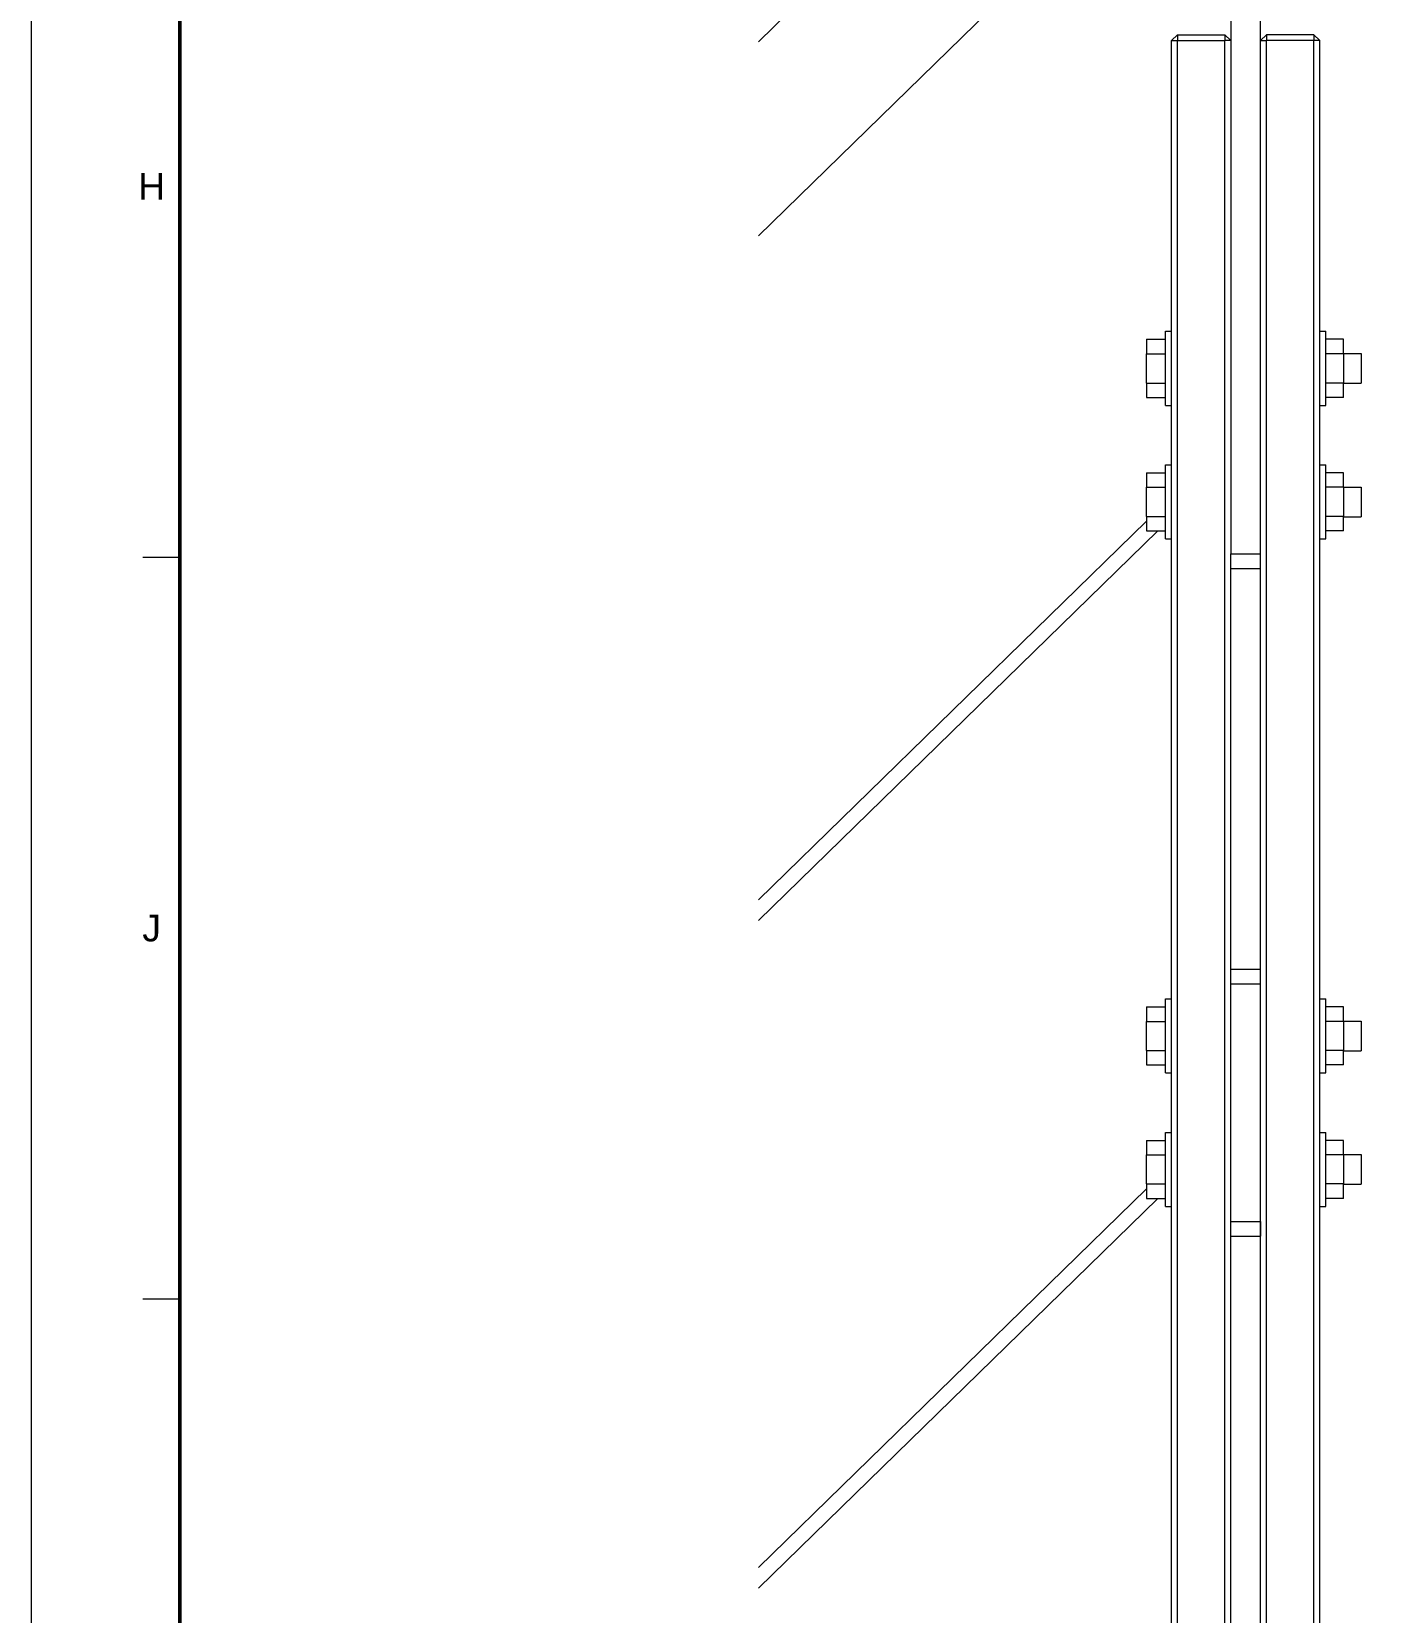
# Model space of a CAD drawing. Header units: millimetres. Extents: x -319 to 522, y -48 to 546.
# Drawn here: x -319 to -227.1, y 65.3 to 171.9 of the extents above; entities that cross this region are included whole.
import ezdxf
from ezdxf.enums import TextEntityAlignment as Align

# ---------------------------------------------------------------- set-up
doc = ezdxf.new("R2010")
doc.units = ezdxf.units.MM
doc.header["$LTSCALE"] = 2
doc.layers.get('0').update_dxf_attribs({"color": 2, "true_color": 0xffff00})
for name, color, linetype, lineweight, true_color in [('010', 178, 'Continuous', 9, 0x000000), ('018', 178, 'Continuous', 18, 0x000000), ('050', 178, 'Continuous', 50, 0x000000), ('1_5section ... 010', 178, 'Continuous', 9, 0x000000)]:
    doc.layers.add(name, color=color, linetype=linetype, lineweight=lineweight, true_color=true_color)
doc.layers.add('G-ANNO-TEXT', color=178, linetype='Continuous', true_color=0x000000)
doc.styles.add('textstyle57', font='')
doc.styles.add('textstyle59', font='')
doc.styles.get('textstyle57').set_extended_font_data('Arial [Mono]')
doc.styles.get('textstyle59').set_extended_font_data('Arial [Mono]')

# ---------------------------------------------------------------- blocks, each defined once
blk = doc.blocks.new('title_block')
at = {"layer": '010', "color": 7, "true_color": 0xffffff}
blk.add_lwpolyline([(0, 594), (0, 0), (-841, 0), (-841, 594)], close=True, dxfattribs=at)
at = {"layer": '018', "color": 7, "true_color": 0xffffff}
for points in [[(-833.5, 184), (-831, 184)], [(-833.5, 134), (-831, 134)]]:
    blk.add_lwpolyline(points, dxfattribs=at)
at = {"layer": '050', "color": 7, "true_color": 0xffffff}
blk.add_lwpolyline([(-10, 584), (-10, 10), (-831, 10), (-831, 584)], close=True, dxfattribs=at)
at = {"layer": 'G-ANNO-TEXT'}
for s, style, p in [('H', 'textstyle57', (-832.91, 209)), ('J', 'textstyle59', (-832.91, 159))]:
    blk.add_text(s, height=1.8, dxfattribs=dict(at, style=style)).set_placement(p, align=Align.MIDDLE_CENTER)

msp = doc.modelspace()

# ---------------------------------------------------------------- linework, layer by layer
at = {"layer": '1_5section ... 010'}
for p, q in [((-269.98, 171.18), (-228.71, 211.46)), ((-269.98, 158.09), (-225.23, 201.77)), ((-236.15, 136.66), (-236.15, 191.11)), ((-269.98, 158.09), (-237.09, 190.19)), ((-269.98, 158.09), (-237.17, 190.11)), ((-269.98, 158.09), (-237.18, 190.1)), ((-238.15, 189.15), (-238.15, 136.66)), ((-241.75, 171.65), (-242.15, 171.25)), ((-241.75, 171.65), (-241.75, 171.25)), ((-241.75, 171.65), (-238.55, 171.65)), ((-238.55, 171.65), (-238.55, 171.25)), ((-238.55, 171.65), (-238.15, 171.25)), ((-235.75, 171.65), (-236.15, 171.25)), ((-232.55, 171.65), (-235.75, 171.65)), ((-235.75, 171.65), (-235.75, 171.25)), ((-232.55, 171.65), (-232.15, 171.25)), ((-232.55, 171.65), (-232.55, 171.25)), ((-242.15, -0.93), (-242.15, 171.25)), ((-242.15, 171.25), (-241.75, 171.25)), ((-241.75, -0.93), (-241.75, 171.25)), ((-241.75, 171.25), (-238.55, 171.25)), ((-238.55, -0.93), (-238.55, 171.25)), ((-238.15, 171.25), (-238.55, 171.25)), ((-236.15, -0.93), (-236.15, 171.25)), ((-236.15, 171.25), (-235.75, 171.25)), ((-232.55, 171.25), (-235.75, 171.25)), ((-235.75, -0.93), (-235.75, 171.25)), ((-232.15, 171.25), (-232.55, 171.25)), ((-232.55, -0.93), (-232.55, 171.25)), ((-232.15, -0.93), (-232.15, 171.25)), ((-242.55, 151.66), (-242.15, 151.66)), ((-242.55, 149.16), (-242.55, 151.66)), ((-232.15, 151.66), (-231.75, 151.66)), ((-231.75, 149.16), (-231.75, 151.66)), ((-243.83, 151.12), (-242.55, 151.12)), ((-243.83, 151.12), (-243.83, 150.14)), ((-230.55, 151.12), (-231.75, 151.12)), ((-230.55, 150.14), (-230.55, 151.12)), ((-243.83, 148.17), (-243.83, 150.14)), ((-243.83, 150.14), (-242.55, 150.14)), ((-230.55, 150.14), (-231.75, 150.14)), ((-230.55, 150.16), (-229.35, 150.16)), ((-230.55, 150.14), (-230.55, 148.17)), ((-229.35, 150.16), (-229.35, 149.16)), ((-243.83, 148.17), (-242.55, 148.17)), ((-243.83, 148.17), (-243.83, 147.19)), ((-242.55, 146.66), (-242.55, 149.16)), ((-231.75, 146.66), (-231.75, 149.16)), ((-230.55, 148.17), (-231.75, 148.17)), ((-230.55, 147.19), (-230.55, 148.17)), ((-230.55, 148.16), (-229.35, 148.16)), ((-229.35, 149.16), (-229.35, 148.16)), ((-243.83, 147.19), (-242.55, 147.19)), ((-230.55, 147.19), (-231.75, 147.19)), ((-242.55, 146.66), (-242.15, 146.66)), ((-232.15, 146.66), (-231.75, 146.66)), ((-243.83, 142.12), (-242.55, 142.12)), ((-243.83, 142.12), (-243.83, 141.14)), ((-242.55, 142.66), (-242.15, 142.66)), ((-242.55, 140.16), (-242.55, 142.66)), ((-232.15, 142.66), (-231.75, 142.66)), ((-231.75, 140.16), (-231.75, 142.66)), ((-230.55, 142.12), (-231.75, 142.12)), ((-230.55, 141.14), (-230.55, 142.12)), ((-243.83, 139.18), (-243.83, 141.14)), ((-243.83, 141.14), (-242.55, 141.14)), ((-230.55, 141.14), (-231.75, 141.14)), ((-230.55, 141.16), (-229.35, 141.16)), ((-230.55, 141.14), (-230.55, 139.18)), ((-229.35, 141.16), (-229.35, 140.16)), ((-242.55, 137.66), (-242.55, 140.16)), ((-231.75, 137.66), (-231.75, 140.16)), ((-229.35, 140.16), (-229.35, 139.16)), ((-243.83, 138.85), (-269.98, 113.33)), ((-243.83, 139.18), (-242.55, 139.18)), ((-243.83, 139.18), (-243.83, 138.2)), ((-230.55, 139.18), (-231.75, 139.18)), ((-230.55, 138.2), (-230.55, 139.18)), ((-230.55, 139.16), (-229.35, 139.16)), ((-269.98, 111.93), (-243.07, 138.2)), ((-243.83, 138.2), (-242.55, 138.2)), ((-242.55, 137.66), (-242.15, 137.66)), ((-232.15, 137.66), (-231.75, 137.66)), ((-230.55, 138.2), (-231.75, 138.2)), ((-238.15, 135.66), (-238.15, 136.66)), ((-238.15, 136.66), (-236.15, 136.66)), ((-238.15, 107.66), (-238.15, 136.66)), ((-236.15, 135.66), (-236.15, 136.66)), ((-238.15, 135.66), (-236.15, 135.66)), ((-238.15, 108.66), (-236.15, 108.66)), ((-238.15, 91.66), (-238.15, 107.66)), ((-238.15, 107.66), (-236.15, 107.66)), ((-236.15, 107.66), (-236.15, 108.66)), ((-236.15, 91.66), (-236.15, 107.66)), ((-242.55, 106.66), (-242.15, 106.66)), ((-242.55, 104.16), (-242.55, 106.66)), ((-232.15, 106.66), (-231.75, 106.66)), ((-231.75, 104.16), (-231.75, 106.66)), ((-243.83, 106.12), (-242.55, 106.12)), ((-243.83, 106.12), (-243.83, 105.14)), ((-230.55, 106.12), (-231.75, 106.12)), ((-230.55, 105.14), (-230.55, 106.12)), ((-243.83, 103.18), (-243.83, 105.14)), ((-243.83, 105.14), (-242.55, 105.14)), ((-230.55, 105.14), (-231.75, 105.14)), ((-230.55, 105.16), (-229.35, 105.16)), ((-230.55, 105.14), (-230.55, 103.18)), ((-229.35, 105.16), (-229.35, 104.16)), ((-242.55, 101.66), (-242.55, 104.16)), ((-231.75, 101.66), (-231.75, 104.16)), ((-229.35, 104.16), (-229.35, 103.16)), ((-243.83, 103.18), (-242.55, 103.18)), ((-243.83, 103.18), (-243.83, 102.2)), ((-230.55, 103.18), (-231.75, 103.18)), ((-230.55, 102.2), (-230.55, 103.18)), ((-230.55, 103.16), (-229.35, 103.16)), ((-243.83, 102.2), (-242.55, 102.2)), ((-242.55, 101.66), (-242.15, 101.66)), ((-232.15, 101.66), (-231.75, 101.66)), ((-230.55, 102.2), (-231.75, 102.2)), ((-243.83, 97.12), (-242.55, 97.12)), ((-243.83, 97.12), (-243.83, 96.14)), ((-242.55, 97.66), (-242.15, 97.66)), ((-242.55, 95.16), (-242.55, 97.66)), ((-232.15, 97.66), (-231.75, 97.66)), ((-231.75, 95.16), (-231.75, 97.66)), ((-230.55, 97.12), (-231.75, 97.12)), ((-230.55, 96.14), (-230.55, 97.12)), ((-243.83, 94.18), (-243.83, 96.14)), ((-243.83, 96.14), (-242.55, 96.14)), ((-230.55, 96.14), (-231.75, 96.14)), ((-230.55, 96.16), (-229.35, 96.16)), ((-230.55, 96.14), (-230.55, 94.18)), ((-229.35, 96.16), (-229.35, 95.16)), ((-242.55, 92.66), (-242.55, 95.16)), ((-231.75, 92.66), (-231.75, 95.16)), ((-229.35, 95.16), (-229.35, 94.16)), ((-243.83, 93.85), (-269.98, 68.33)), ((-243.83, 94.18), (-242.55, 94.18)), ((-243.83, 94.18), (-243.83, 93.2)), ((-230.55, 94.18), (-231.75, 94.18)), ((-230.55, 93.2), (-230.55, 94.18)), ((-230.55, 94.16), (-229.35, 94.16)), ((-269.98, 66.93), (-243.07, 93.2)), ((-243.83, 93.2), (-242.55, 93.2)), ((-230.55, 93.2), (-231.75, 93.2)), ((-242.55, 92.66), (-242.15, 92.66)), ((-238.15, 62.66), (-238.15, 91.66)), ((-238.15, 91.66), (-236.15, 91.66)), ((-236.15, 91.66), (-236.15, 90.66)), ((-232.15, 92.66), (-231.75, 92.66)), ((-238.15, 90.66), (-236.15, 90.66))]:
    msp.add_line(p, q, dxfattribs=at)

# ---------------------------------------------------------------- block references
msp.add_blockref('title_block', (522.02, -47.57))

doc.saveas('drawing.dxf')
